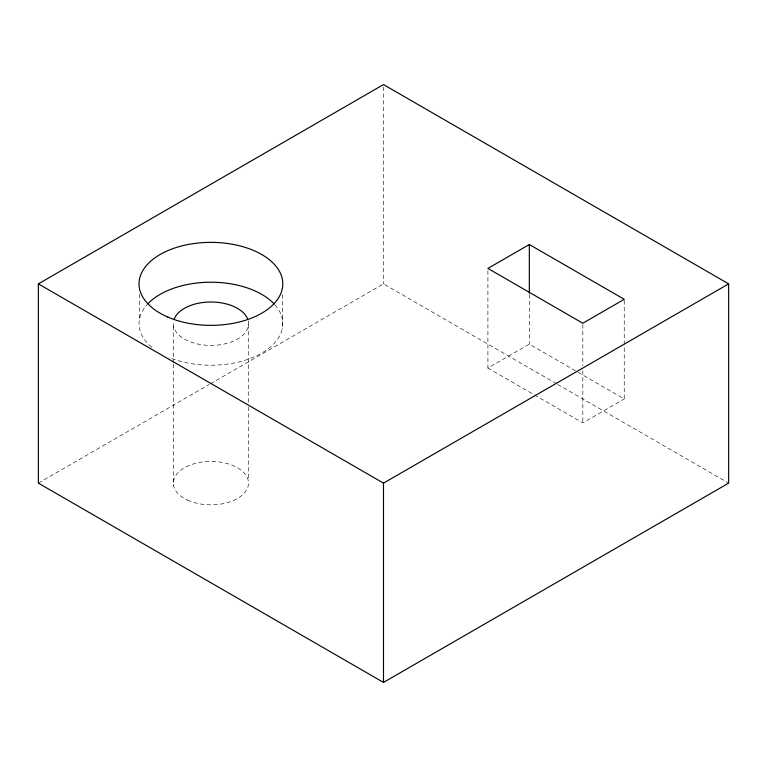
<?xml version="1.0" encoding="UTF-8"?>
<svg xmlns="http://www.w3.org/2000/svg" width="767" height="767" viewBox="0 0 767 767"><rect width="100%" height="100%" fill="white"/><g stroke="black" fill="none" stroke-linecap="round" stroke-linejoin="round"><path stroke-width="0.58" stroke-dasharray="3.83 2.88" d="M38.35 483.133L209.372 384.401M210.407 383.797L383.5 283.867L556.593 383.797M487.908 270.789L487.908 368.055L529.326 344.143L624.242 398.945L624.242 345.562M487.908 368.055L582.824 422.857L624.242 398.945M557.628 384.401L728.65 483.133M624.242 300.491L624.242 344.383M582.824 324.403L582.824 365.917M582.824 370.662L582.824 422.857M529.326 294.327L529.326 344.143M383.5 86.978L383.5 283.867M282.294 294.614L282.294 328.612M248.278 402.224L248.278 321.325A37.583 21.697 0 0 1 211.136 345.418A37.583 21.697 0 0 1 173.524 321.565M248.278 406.98L248.278 480.746M173.572 326.109L173.572 362.992M173.572 364.181L173.572 485.53M139.556 294.212L139.556 318.823M274.989 304.902A71.877 41.495 0 0 1 257.693 355.226A71.877 41.495 0 0 1 168.903 357.384M151.684 347.221A71.877 41.495 0 0 1 147.005 304.739M187.436 500.074A37.583 21.697 0 0 0 248.077 486.412A37.583 21.697 0 0 0 197.253 462.923A37.583 21.697 0 0 0 187.436 500.074"/><path stroke-width="1.15" d="M38.35 283.867L383.5 84.591L728.65 283.867L728.65 483.133L383.5 682.409L38.35 483.133L38.35 283.867L383.5 483.133L728.65 283.867M529.326 244.51L487.908 268.421L582.824 323.223L624.242 299.303L529.326 244.51L529.326 293.138M383.5 483.133L383.5 682.409M174.051 319.523A37.583 21.697 0 0 1 210.541 302.016A37.583 21.697 0 0 1 247.645 319.091M147.81 303.866A71.877 41.495 0 0 1 211.155 282.218A71.877 41.495 0 0 1 274.26 304.096M167.896 317.107A71.877 41.495 0 0 0 282.294 288.756A71.877 41.495 0 0 0 182.575 245.728A71.877 41.495 0 0 0 167.896 317.107"/></g></svg>
